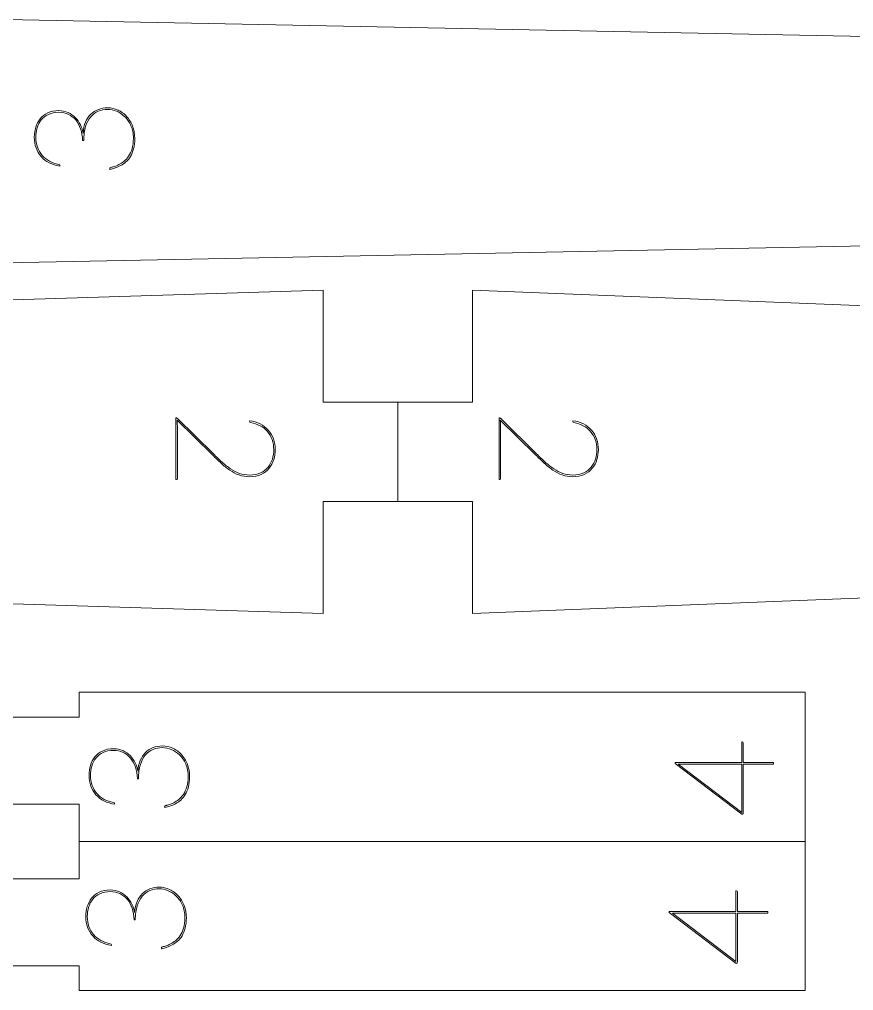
# Model space of a CAD drawing. Header units: millimetres. Extents: x -150 to 147, y -95 to 100.
# Drawn here: x -99.54 to -82.76, y -60.58 to -41.04 of the extents above; entities that cross this region are included whole.
import ezdxf

# ---------------------------------------------------------------- set-up
doc = ezdxf.new("R2010")
doc.units = ezdxf.units.MM
doc.header["$MEASUREMENT"] = 0
doc.layers.add('cut', color=7, linetype='Continuous')
doc.layers.add('cut light', color=7, linetype='Continuous')

msp = doc.modelspace()

# ---------------------------------------------------------------- linework, layer by layer
at = {"layer": 'cut', "lineweight": 0}
for points, knots in [([(-101.3217, -44.4889), (-101.3217, -44.4889), (-101.3217, -42.4889), (-101.3217, -42.4889), (-101.3217, -42.4889), (-101.3217, -42.4889), (-99.8217, -42.4889), (-99.8217, -42.4889), (-99.8217, -42.4889), (-99.8217, -42.4889), (-99.8217, -41.0389), (-99.8217, -41.0389), (-99.8217, -41.0389), (-99.8217, -41.0389), (-77.0517, -41.489), (-77.0517, -41.489), (-77.0517, -41.489), (-77.0517, -41.489), (-77.0516, -42.739), (-77.0516, -42.739), (-77.0516, -42.739), (-77.0516, -42.739), (-75.5516, -42.739), (-75.5516, -42.739), (-75.5516, -42.739), (-75.5516, -42.739), (-75.5516, -44.239), (-75.5516, -44.239), (-75.5516, -44.239), (-75.5516, -44.239), (-77.0516, -44.239), (-77.0516, -44.239), (-77.0516, -44.239), (-77.0516, -44.239), (-77.0517, -45.489), (-77.0517, -45.489), (-77.0517, -45.489), (-77.0517, -45.489), (-99.8217, -45.9389), (-99.8217, -45.9389), (-99.8217, -45.9389), (-99.8217, -45.9389), (-99.8217, -44.4889), (-99.8217, -44.4889), (-99.8217, -44.4889), (-99.8217, -44.4889), (-101.3217, -44.4889), (-101.3217, -44.4889)], [0, 0, 0, 0, 0.0769231, 0.0769231, 0.0769231, 0.0769231, 0.1538462, 0.1538462, 0.1538462, 0.1538462, 0.2307692, 0.2307692, 0.2307692, 0.2307692, 0.3076923, 0.3076923, 0.3076923, 0.3076923, 0.3846154, 0.3846154, 0.3846154, 0.3846154, 0.4615385, 0.4615385, 0.4615385, 0.4615385, 0.5384615, 0.5384615, 0.5384615, 0.5384615, 0.6153846, 0.6153846, 0.6153846, 0.6153846, 0.6923077, 0.6923077, 0.6923077, 0.6923077, 0.7692308, 0.7692308, 0.7692308, 0.7692308, 0.8461538, 0.8461538, 0.8461538, 0.8461538, 1, 1, 1, 1]), ([(-91.9315, -48.7389), (-91.9315, -48.7389), (-91.9315, -50.7389), (-91.9315, -50.7389), (-91.9315, -50.7389), (-91.9315, -50.7389), (-93.4315, -50.7389), (-93.4315, -50.7389), (-93.4315, -50.7389), (-93.4315, -50.7389), (-93.4315, -52.9889), (-93.4315, -52.9889), (-93.4315, -52.9889), (-93.4315, -52.9889), (-116.0315, -52.2889), (-116.0315, -52.2889), (-116.0315, -52.2889), (-116.0315, -52.2889), (-116.0315, -50.7389), (-116.0315, -50.7389), (-116.0315, -50.7389), (-116.0315, -50.7389), (-117.5315, -50.7389), (-117.5315, -50.7389), (-117.5315, -50.7389), (-117.5315, -50.7389), (-117.5315, -48.7389), (-117.5315, -48.7389), (-117.5315, -48.7389), (-117.5315, -48.7389), (-116.0315, -48.7389), (-116.0315, -48.7389), (-116.0315, -48.7389), (-116.0315, -48.7389), (-116.0315, -47.1889), (-116.0315, -47.1889), (-116.0315, -47.1889), (-116.0315, -47.1889), (-93.4315, -46.4889), (-93.4315, -46.4889), (-93.4315, -46.4889), (-93.4315, -46.4889), (-93.4315, -48.7389), (-93.4315, -48.7389), (-93.4315, -48.7389), (-93.4315, -48.7389), (-91.9315, -48.7389), (-91.9315, -48.7389)], [0, 0, 0, 0, 0.0769231, 0.0769231, 0.0769231, 0.0769231, 0.1538462, 0.1538462, 0.1538462, 0.1538462, 0.2307692, 0.2307692, 0.2307692, 0.2307692, 0.3076923, 0.3076923, 0.3076923, 0.3076923, 0.3846154, 0.3846154, 0.3846154, 0.3846154, 0.4615385, 0.4615385, 0.4615385, 0.4615385, 0.5384615, 0.5384615, 0.5384615, 0.5384615, 0.6153846, 0.6153846, 0.6153846, 0.6153846, 0.6923077, 0.6923077, 0.6923077, 0.6923077, 0.7692308, 0.7692308, 0.7692308, 0.7692308, 0.8461538, 0.8461538, 0.8461538, 0.8461538, 1, 1, 1, 1]), ([(-74.8016, -48.7389), (-74.8016, -48.7389), (-74.8016, -50.7389), (-74.8016, -50.7389), (-74.8016, -50.7389), (-74.8016, -50.7389), (-77.8016, -50.7389), (-77.8016, -50.7389), (-77.8016, -50.7389), (-77.8016, -50.7389), (-77.8016, -52.4888), (-77.8016, -52.4888), (-77.8016, -52.4888), (-77.8016, -52.4888), (-90.4315, -52.9889), (-90.4315, -52.9889), (-90.4315, -52.9889), (-90.4315, -52.9889), (-90.4315, -50.7389), (-90.4315, -50.7389), (-90.4315, -50.7389), (-90.4315, -50.7389), (-91.9315, -50.7389), (-91.9315, -50.7389), (-91.9315, -50.7389), (-91.9315, -50.7389), (-91.9315, -48.7389), (-91.9315, -48.7389), (-91.9315, -48.7389), (-91.9315, -48.7389), (-90.4315, -48.7389), (-90.4315, -48.7389), (-90.4315, -48.7389), (-90.4315, -48.7389), (-90.4315, -46.4889), (-90.4315, -46.4889), (-90.4315, -46.4889), (-90.4315, -46.4889), (-77.8016, -46.9888), (-77.8016, -46.9888), (-77.8016, -46.9888), (-77.8016, -46.9888), (-77.8016, -48.7389), (-77.8016, -48.7389), (-77.8016, -48.7389), (-77.8016, -48.7389), (-74.8016, -48.7389), (-74.8016, -48.7389)], [0, 0, 0, 0, 0.0769231, 0.0769231, 0.0769231, 0.0769231, 0.1538462, 0.1538462, 0.1538462, 0.1538462, 0.2307692, 0.2307692, 0.2307692, 0.2307692, 0.3076923, 0.3076923, 0.3076923, 0.3076923, 0.3846154, 0.3846154, 0.3846154, 0.3846154, 0.4615385, 0.4615385, 0.4615385, 0.4615385, 0.5384615, 0.5384615, 0.5384615, 0.5384615, 0.6153846, 0.6153846, 0.6153846, 0.6153846, 0.6923077, 0.6923077, 0.6923077, 0.6923077, 0.7692308, 0.7692308, 0.7692308, 0.7692308, 0.8461538, 0.8461538, 0.8461538, 0.8461538, 1, 1, 1, 1]), ([(-83.7401, -57.5762), (-83.7401, -57.5762), (-98.34, -57.5762), (-98.34, -57.5762), (-98.34, -57.5762), (-98.34, -57.5762), (-98.34, -56.8262), (-98.34, -56.8262), (-98.34, -56.8262), (-98.34, -56.8262), (-101.34, -56.8262), (-101.34, -56.8262), (-101.34, -56.8262), (-101.34, -56.8262), (-101.34, -57.5762), (-101.34, -57.5762), (-101.34, -57.5762), (-101.34, -57.5762), (-123.94, -57.5762), (-123.94, -57.5762), (-123.94, -57.5762), (-123.94, -57.5762), (-123.94, -57.0762), (-123.94, -57.0762), (-123.94, -57.0762), (-123.94, -57.0762), (-126.94, -57.0762), (-126.94, -57.0762), (-126.94, -57.0762), (-126.94, -57.0762), (-126.94, -57.5762), (-126.94, -57.5762), (-126.94, -57.5762), (-126.94, -57.5762), (-139.5699, -57.5762), (-139.5699, -57.5762), (-139.5699, -57.5762), (-139.5699, -57.5762), (-139.5699, -57.0762), (-139.5699, -57.0762), (-139.5699, -57.0762), (-139.5699, -57.0762), (-142.5699, -57.0762), (-142.5699, -57.0762), (-142.5699, -57.0762), (-142.5699, -57.0762), (-142.5699, -55.0762), (-142.5699, -55.0762), (-142.5699, -55.0762), (-142.5699, -55.0762), (-139.5699, -55.0762), (-139.5699, -55.0762), (-139.5699, -55.0762), (-139.5699, -55.0762), (-139.5699, -54.5762), (-139.5699, -54.5762), (-139.5699, -54.5762), (-139.5699, -54.5762), (-126.9401, -54.5762), (-126.9401, -54.5762), (-126.9401, -54.5762), (-126.9401, -54.5762), (-126.9401, -55.0762), (-126.9401, -55.0762), (-126.9401, -55.0762), (-126.9401, -55.0762), (-123.9401, -55.0762), (-123.9401, -55.0762), (-123.9401, -55.0762), (-123.9401, -55.0762), (-123.9401, -54.5762), (-123.9401, -54.5762), (-123.9401, -54.5762), (-123.9401, -54.5762), (-101.3401, -54.5762), (-101.3401, -54.5762), (-101.3401, -54.5762), (-101.3401, -54.5762), (-101.3401, -55.0762), (-101.3401, -55.0762), (-101.3401, -55.0762), (-101.3401, -55.0762), (-98.3401, -55.0762), (-98.3401, -55.0762), (-98.3401, -55.0762), (-98.3401, -55.0762), (-98.3401, -54.5762), (-98.3401, -54.5762), (-98.3401, -54.5762), (-98.3401, -54.5762), (-83.7401, -54.5762), (-83.7401, -54.5762), (-83.7401, -54.5762), (-83.7401, -54.5762), (-83.7401, -57.5762), (-83.7401, -57.5762)], [0, 0, 0, 0, 0.04, 0.04, 0.04, 0.04, 0.08, 0.08, 0.08, 0.08, 0.12, 0.12, 0.12, 0.12, 0.16, 0.16, 0.16, 0.16, 0.2, 0.2, 0.2, 0.2, 0.24, 0.24, 0.24, 0.24, 0.28, 0.28, 0.28, 0.28, 0.32, 0.32, 0.32, 0.32, 0.36, 0.36, 0.36, 0.36, 0.4, 0.4, 0.4, 0.4, 0.44, 0.44, 0.44, 0.44, 0.48, 0.48, 0.48, 0.48, 0.52, 0.52, 0.52, 0.52, 0.56, 0.56, 0.56, 0.56, 0.6, 0.6, 0.6, 0.6, 0.64, 0.64, 0.64, 0.64, 0.68, 0.68, 0.68, 0.68, 0.72, 0.72, 0.72, 0.72, 0.76, 0.76, 0.76, 0.76, 0.8, 0.8, 0.8, 0.8, 0.84, 0.84, 0.84, 0.84, 0.88, 0.88, 0.88, 0.88, 0.92, 0.92, 0.92, 0.92, 1, 1, 1, 1]), ([(-83.7401, -60.5762), (-83.7401, -60.5762), (-98.3401, -60.5762), (-98.3401, -60.5762), (-98.3401, -60.5762), (-98.3401, -60.5762), (-98.3401, -60.0762), (-98.3401, -60.0762), (-98.3401, -60.0762), (-98.3401, -60.0762), (-101.3401, -60.0762), (-101.3401, -60.0762), (-101.3401, -60.0762), (-101.3401, -60.0762), (-101.3401, -60.5762), (-101.3401, -60.5762), (-101.3401, -60.5762), (-101.3401, -60.5762), (-123.9401, -60.5762), (-123.9401, -60.5762), (-123.9401, -60.5762), (-123.9401, -60.5762), (-123.9401, -60.0762), (-123.9401, -60.0762), (-123.9401, -60.0762), (-123.9401, -60.0762), (-126.9401, -60.0762), (-126.9401, -60.0762), (-126.9401, -60.0762), (-126.9401, -60.0762), (-126.9401, -60.5762), (-126.9401, -60.5762), (-126.9401, -60.5762), (-126.9401, -60.5762), (-139.5699, -60.5762), (-139.5699, -60.5762), (-139.5699, -60.5762), (-139.5699, -60.5762), (-139.5699, -60.0762), (-139.5699, -60.0762), (-139.5699, -60.0762), (-139.5699, -60.0762), (-142.5699, -60.0762), (-142.5699, -60.0762), (-142.5699, -60.0762), (-142.5699, -60.0762), (-142.5699, -58.0762), (-142.5699, -58.0762), (-142.5699, -58.0762), (-142.5699, -58.0762), (-139.5699, -58.0762), (-139.5699, -58.0762), (-139.5699, -58.0762), (-139.5699, -58.0762), (-139.5699, -57.5762), (-139.5699, -57.5762), (-139.5699, -57.5762), (-139.5699, -57.5762), (-126.94, -57.5762), (-126.94, -57.5762), (-126.94, -57.5762), (-126.94, -57.5762), (-126.94, -58.0762), (-126.94, -58.0762), (-126.94, -58.0762), (-126.94, -58.0762), (-123.94, -58.0762), (-123.94, -58.0762), (-123.94, -58.0762), (-123.94, -58.0762), (-123.94, -57.5762), (-123.94, -57.5762), (-123.94, -57.5762), (-123.94, -57.5762), (-101.34, -57.5762), (-101.34, -57.5762), (-101.34, -57.5762), (-101.34, -57.5762), (-101.34, -58.3262), (-101.34, -58.3262), (-101.34, -58.3262), (-101.34, -58.3262), (-98.34, -58.3262), (-98.34, -58.3262), (-98.34, -58.3262), (-98.34, -58.3262), (-98.34, -57.5762), (-98.34, -57.5762), (-98.34, -57.5762), (-98.34, -57.5762), (-83.7401, -57.5762), (-83.7401, -57.5762), (-83.7401, -57.5762), (-83.7401, -57.5762), (-83.7401, -60.5762), (-83.7401, -60.5762)], [0, 0, 0, 0, 0.04, 0.04, 0.04, 0.04, 0.08, 0.08, 0.08, 0.08, 0.12, 0.12, 0.12, 0.12, 0.16, 0.16, 0.16, 0.16, 0.2, 0.2, 0.2, 0.2, 0.24, 0.24, 0.24, 0.24, 0.28, 0.28, 0.28, 0.28, 0.32, 0.32, 0.32, 0.32, 0.36, 0.36, 0.36, 0.36, 0.4, 0.4, 0.4, 0.4, 0.44, 0.44, 0.44, 0.44, 0.48, 0.48, 0.48, 0.48, 0.52, 0.52, 0.52, 0.52, 0.56, 0.56, 0.56, 0.56, 0.6, 0.6, 0.6, 0.6, 0.64, 0.64, 0.64, 0.64, 0.68, 0.68, 0.68, 0.68, 0.72, 0.72, 0.72, 0.72, 0.76, 0.76, 0.76, 0.76, 0.8, 0.8, 0.8, 0.8, 0.84, 0.84, 0.84, 0.84, 0.88, 0.88, 0.88, 0.88, 0.92, 0.92, 0.92, 0.92, 1, 1, 1, 1])]:
    msp.add_open_spline(points, degree=3, knots=knots, dxfattribs=at)
msp.add_open_spline([(-83.7401, -54.5762), (-83.7401, -54.5762), (-83.7401, -60.5762), (-83.7401, -60.5762)], degree=3, dxfattribs=at)
at = {"layer": 'cut light', "color": 5, "lineweight": 0}
for points, knots in [([(-99.2407, -43.4068), (-99.2407, -43.339), (-99.2313, -43.2732), (-99.2125, -43.2092), (-99.2125, -43.2092), (-99.1937, -43.1452), (-99.1645, -43.0883), (-99.125, -43.0385), (-99.125, -43.0385), (-99.0855, -42.9886), (-99.0347, -42.9486), (-98.9721, -42.9185), (-98.9721, -42.9185), (-98.9096, -42.8884), (-98.8343, -42.8734), (-98.7468, -42.8734), (-98.7468, -42.8734), (-98.68, -42.8734), (-98.6189, -42.8861), (-98.5629, -42.9115), (-98.5629, -42.9115), (-98.5069, -42.9369), (-98.458, -42.9703), (-98.4166, -43.0121), (-98.4166, -43.0121), (-98.3752, -43.054), (-98.3414, -43.1024), (-98.3146, -43.157), (-98.3146, -43.157), (-98.2878, -43.2115), (-98.2699, -43.2675), (-98.2614, -43.3249), (-98.2614, -43.3249), (-98.2548, -43.2431), (-98.2379, -43.1702), (-98.2106, -43.1067), (-98.2106, -43.1067), (-98.1833, -43.0432), (-98.1481, -42.99), (-98.1048, -42.9472), (-98.1048, -42.9472), (-98.0615, -42.9044), (-98.0112, -42.8719), (-97.9533, -42.8498), (-97.9533, -42.8498), (-97.8955, -42.8277), (-97.8324, -42.8169), (-97.7647, -42.8169), (-97.7647, -42.8169), (-97.6923, -42.8169), (-97.6231, -42.832), (-97.5573, -42.8625), (-97.5573, -42.8625), (-97.4914, -42.8931), (-97.4336, -42.9359), (-97.3837, -42.9905), (-97.3837, -42.9905), (-97.3339, -43.045), (-97.2943, -43.1099), (-97.2647, -43.1852), (-97.2647, -43.1852), (-97.2351, -43.2605), (-97.22, -43.3428), (-97.22, -43.4322), (-97.22, -43.4322), (-97.22, -43.5112), (-97.228, -43.5803), (-97.244, -43.6401), (-97.244, -43.6401), (-97.26, -43.6998), (-97.2812, -43.7515), (-97.307, -43.7953), (-97.307, -43.7953), (-97.3329, -43.839), (-97.363, -43.8757), (-97.3974, -43.9053), (-97.3974, -43.9053), (-97.4317, -43.935), (-97.467, -43.9599), (-97.5037, -43.9797), (-97.5037, -43.9797), (-97.5403, -43.9994), (-97.577, -44.0149), (-97.6137, -44.0267), (-97.6137, -44.0267), (-97.6504, -44.0385), (-97.6847, -44.0483), (-97.7167, -44.0559), (-97.7167, -44.0559), (-97.7167, -44.0559), (-97.7196, -44.0502), (-97.7196, -44.0502), (-97.7196, -44.0502), (-97.7214, -44.0464), (-97.7224, -44.0427), (-97.7224, -44.0389), (-97.7224, -44.0389), (-97.7224, -44.0314), (-97.7196, -44.0258), (-97.7134, -44.0225), (-97.7134, -44.0225), (-97.7073, -44.0192), (-97.6984, -44.0163), (-97.6871, -44.0135), (-97.6871, -44.0135), (-97.6739, -44.0107), (-97.6542, -44.0051), (-97.6274, -43.9971), (-97.6274, -43.9971), (-97.6005, -43.9891), (-97.5709, -43.9768), (-97.5385, -43.9599), (-97.5385, -43.9599), (-97.506, -43.943), (-97.4726, -43.9209), (-97.4383, -43.8941), (-97.4383, -43.8941), (-97.4039, -43.8672), (-97.3724, -43.8329), (-97.3442, -43.7906), (-97.3442, -43.7906), (-97.316, -43.7482), (-97.2929, -43.6979), (-97.2751, -43.6396), (-97.2751, -43.6396), (-97.2572, -43.5813), (-97.2482, -43.5121), (-97.2482, -43.4322), (-97.2482, -43.4322), (-97.2482, -43.3353), (-97.2647, -43.2506), (-97.2972, -43.1782), (-97.2972, -43.1782), (-97.3296, -43.1057), (-97.371, -43.045), (-97.4213, -42.9966), (-97.4213, -42.9966), (-97.4717, -42.9481), (-97.5272, -42.9119), (-97.5878, -42.8875), (-97.5878, -42.8875), (-97.6485, -42.863), (-97.7073, -42.8508), (-97.7647, -42.8508), (-97.7647, -42.8508), (-97.8324, -42.8508), (-97.8955, -42.8625), (-97.9538, -42.8861), (-97.9538, -42.8861), (-98.0121, -42.9096), (-98.0629, -42.9467), (-98.1062, -42.9975), (-98.1062, -42.9975), (-98.1495, -43.0483), (-98.1838, -43.1132), (-98.2087, -43.1923), (-98.2087, -43.1923), (-98.2337, -43.2713), (-98.2464, -43.3663), (-98.2473, -43.4773), (-98.2473, -43.4773), (-98.2473, -43.4773), (-98.2699, -43.4773), (-98.2699, -43.4773), (-98.2699, -43.4773), (-98.2727, -43.3908), (-98.2863, -43.3122), (-98.3103, -43.2417), (-98.3103, -43.2417), (-98.3343, -43.1711), (-98.3672, -43.1109), (-98.4091, -43.0615), (-98.4091, -43.0615), (-98.451, -43.0121), (-98.5004, -42.974), (-98.5573, -42.9472), (-98.5573, -42.9472), (-98.6142, -42.9204), (-98.6772, -42.9072), (-98.7468, -42.9072), (-98.7468, -42.9072), (-98.8287, -42.9072), (-98.8992, -42.9209), (-98.958, -42.9486), (-98.958, -42.9486), (-99.0168, -42.9764), (-99.0648, -43.0135), (-99.1024, -43.0601), (-99.1024, -43.0601), (-99.1401, -43.1067), (-99.1678, -43.1603), (-99.1857, -43.2205), (-99.1857, -43.2205), (-99.2036, -43.2807), (-99.2125, -43.3428), (-99.2125, -43.4068), (-99.2125, -43.4068), (-99.2125, -43.4801), (-99.2012, -43.5479), (-99.1786, -43.6099), (-99.1786, -43.6099), (-99.1561, -43.672), (-99.1245, -43.7266), (-99.0836, -43.7736), (-99.0836, -43.7736), (-99.0427, -43.8207), (-98.9938, -43.8597), (-98.9373, -43.8908), (-98.9373, -43.8908), (-98.8809, -43.9218), (-98.8183, -43.943), (-98.7497, -43.9543), (-98.7497, -43.9543), (-98.7346, -43.9571), (-98.7271, -43.9637), (-98.7271, -43.974), (-98.7271, -43.974), (-98.7271, -43.974), (-98.7271, -43.9881), (-98.7271, -43.9881), (-98.7271, -43.9881), (-98.8061, -43.9778), (-98.8776, -43.9561), (-98.9411, -43.9237), (-98.9411, -43.9237), (-99.0046, -43.8912), (-99.0582, -43.8498), (-99.1024, -43.799), (-99.1024, -43.799), (-99.1466, -43.7482), (-99.181, -43.6894), (-99.205, -43.6231), (-99.205, -43.6231), (-99.229, -43.5568), (-99.2407, -43.4848), (-99.2407, -43.4068)], [0, 0, 0, 0, 0.0166667, 0.0166667, 0.0166667, 0.0166667, 0.0333333, 0.0333333, 0.0333333, 0.0333333, 0.05, 0.05, 0.05, 0.05, 0.0666667, 0.0666667, 0.0666667, 0.0666667, 0.0833333, 0.0833333, 0.0833333, 0.0833333, 0.1, 0.1, 0.1, 0.1, 0.1166667, 0.1166667, 0.1166667, 0.1166667, 0.1333333, 0.1333333, 0.1333333, 0.1333333, 0.15, 0.15, 0.15, 0.15, 0.1666667, 0.1666667, 0.1666667, 0.1666667, 0.1833333, 0.1833333, 0.1833333, 0.1833333, 0.2, 0.2, 0.2, 0.2, 0.2166667, 0.2166667, 0.2166667, 0.2166667, 0.2333333, 0.2333333, 0.2333333, 0.2333333, 0.25, 0.25, 0.25, 0.25, 0.2666667, 0.2666667, 0.2666667, 0.2666667, 0.2833333, 0.2833333, 0.2833333, 0.2833333, 0.3, 0.3, 0.3, 0.3, 0.3166667, 0.3166667, 0.3166667, 0.3166667, 0.3333333, 0.3333333, 0.3333333, 0.3333333, 0.35, 0.35, 0.35, 0.35, 0.3666667, 0.3666667, 0.3666667, 0.3666667, 0.3833333, 0.3833333, 0.3833333, 0.3833333, 0.4, 0.4, 0.4, 0.4, 0.4166667, 0.4166667, 0.4166667, 0.4166667, 0.4333333, 0.4333333, 0.4333333, 0.4333333, 0.45, 0.45, 0.45, 0.45, 0.4666667, 0.4666667, 0.4666667, 0.4666667, 0.4833333, 0.4833333, 0.4833333, 0.4833333, 0.5, 0.5, 0.5, 0.5, 0.5166667, 0.5166667, 0.5166667, 0.5166667, 0.5333333, 0.5333333, 0.5333333, 0.5333333, 0.55, 0.55, 0.55, 0.55, 0.5666667, 0.5666667, 0.5666667, 0.5666667, 0.5833333, 0.5833333, 0.5833333, 0.5833333, 0.6, 0.6, 0.6, 0.6, 0.6166667, 0.6166667, 0.6166667, 0.6166667, 0.6333333, 0.6333333, 0.6333333, 0.6333333, 0.65, 0.65, 0.65, 0.65, 0.6666667, 0.6666667, 0.6666667, 0.6666667, 0.6833333, 0.6833333, 0.6833333, 0.6833333, 0.7, 0.7, 0.7, 0.7, 0.7166667, 0.7166667, 0.7166667, 0.7166667, 0.7333333, 0.7333333, 0.7333333, 0.7333333, 0.75, 0.75, 0.75, 0.75, 0.7666667, 0.7666667, 0.7666667, 0.7666667, 0.7833333, 0.7833333, 0.7833333, 0.7833333, 0.8, 0.8, 0.8, 0.8, 0.8166667, 0.8166667, 0.8166667, 0.8166667, 0.8333333, 0.8333333, 0.8333333, 0.8333333, 0.85, 0.85, 0.85, 0.85, 0.8666667, 0.8666667, 0.8666667, 0.8666667, 0.8833333, 0.8833333, 0.8833333, 0.8833333, 0.9, 0.9, 0.9, 0.9, 0.9166667, 0.9166667, 0.9166667, 0.9166667, 0.9333333, 0.9333333, 0.9333333, 0.9333333, 0.95, 0.95, 0.95, 0.95, 0.9666667, 0.9666667, 0.9666667, 0.9666667, 1, 1, 1, 1]), ([(-94.3971, -49.6947), (-94.3971, -49.7624), (-94.407, -49.8292), (-94.4267, -49.8946), (-94.4267, -49.8946), (-94.4465, -49.96), (-94.477, -50.0178), (-94.5189, -50.0686), (-94.5189, -50.0686), (-94.5608, -50.1194), (-94.6144, -50.1608), (-94.6793, -50.1923), (-94.6793, -50.1923), (-94.7442, -50.2238), (-94.8223, -50.2394), (-94.9135, -50.2394), (-94.9135, -50.2394), (-94.9888, -50.2394), (-95.0589, -50.2276), (-95.1238, -50.2036), (-95.1238, -50.2036), (-95.1887, -50.1796), (-95.2508, -50.1472), (-95.3101, -50.1067), (-95.3101, -50.1067), (-95.3693, -50.0663), (-95.4272, -50.0197), (-95.4841, -49.9666), (-95.4841, -49.9666), (-95.541, -49.9134), (-95.5993, -49.8574), (-95.6586, -49.7991), (-95.6586, -49.7991), (-95.6586, -49.7991), (-96.3698, -49.102), (-96.3698, -49.102), (-96.3698, -49.102), (-96.3679, -49.1218), (-96.3665, -49.1448), (-96.3656, -49.1707), (-96.3656, -49.1707), (-96.3646, -49.1966), (-96.3642, -49.2253), (-96.3642, -49.2572), (-96.3642, -49.2572), (-96.3642, -49.2572), (-96.3642, -50.2789), (-96.3642, -50.2789), (-96.3642, -50.2789), (-96.3642, -50.2883), (-96.3689, -50.293), (-96.3783, -50.293), (-96.3783, -50.293), (-96.3783, -50.293), (-96.3952, -50.293), (-96.3952, -50.293), (-96.3952, -50.293), (-96.3952, -50.293), (-96.3952, -49.0569), (-96.3952, -49.0569), (-96.3952, -49.0569), (-96.3952, -49.0569), (-96.3839, -49.0569), (-96.3839, -49.0569), (-96.3839, -49.0569), (-96.3783, -49.0569), (-96.3736, -49.0583), (-96.3698, -49.0611), (-96.3698, -49.0611), (-96.366, -49.0639), (-96.3632, -49.0663), (-96.3613, -49.0682), (-96.3613, -49.0682), (-96.3613, -49.0682), (-95.6389, -49.7793), (-95.6389, -49.7793), (-95.6389, -49.7793), (-95.5796, -49.8377), (-95.5217, -49.8927), (-95.4653, -49.9444), (-95.4653, -49.9444), (-95.4088, -49.9962), (-95.3515, -50.0413), (-95.2931, -50.0799), (-95.2931, -50.0799), (-95.2348, -50.1185), (-95.1746, -50.1491), (-95.1125, -50.1716), (-95.1125, -50.1716), (-95.0504, -50.1942), (-94.9841, -50.2055), (-94.9135, -50.2055), (-94.9135, -50.2055), (-94.8279, -50.2055), (-94.7541, -50.1909), (-94.6925, -50.1618), (-94.6925, -50.1618), (-94.6309, -50.1326), (-94.5805, -50.094), (-94.541, -50.046), (-94.541, -50.046), (-94.5015, -49.9981), (-94.4723, -49.9435), (-94.4535, -49.8824), (-94.4535, -49.8824), (-94.4347, -49.8212), (-94.4253, -49.7587), (-94.4253, -49.6947), (-94.4253, -49.6947), (-94.4253, -49.6213), (-94.4366, -49.554), (-94.4592, -49.4924), (-94.4592, -49.4924), (-94.4817, -49.4308), (-94.5133, -49.3762), (-94.5542, -49.3292), (-94.5542, -49.3292), (-94.5951, -49.2822), (-94.644, -49.2436), (-94.7005, -49.213), (-94.7005, -49.213), (-94.7569, -49.1825), (-94.8195, -49.1613), (-94.8881, -49.15), (-94.8881, -49.15), (-94.9032, -49.1472), (-94.9107, -49.1396), (-94.9107, -49.1274), (-94.9107, -49.1274), (-94.9107, -49.1274), (-94.9107, -49.1133), (-94.9107, -49.1133), (-94.9107, -49.1133), (-94.8317, -49.1237), (-94.7602, -49.1453), (-94.6967, -49.1777), (-94.6967, -49.1777), (-94.6332, -49.2102), (-94.5796, -49.2516), (-94.5354, -49.3024), (-94.5354, -49.3024), (-94.4912, -49.3532), (-94.4568, -49.412), (-94.4328, -49.4783), (-94.4328, -49.4783), (-94.4088, -49.5446), (-94.3971, -49.6166), (-94.3971, -49.6947)], [0, 0, 0, 0, 0.0263158, 0.0263158, 0.0263158, 0.0263158, 0.0526316, 0.0526316, 0.0526316, 0.0526316, 0.0789474, 0.0789474, 0.0789474, 0.0789474, 0.1052632, 0.1052632, 0.1052632, 0.1052632, 0.1315789, 0.1315789, 0.1315789, 0.1315789, 0.1578947, 0.1578947, 0.1578947, 0.1578947, 0.1842105, 0.1842105, 0.1842105, 0.1842105, 0.2105263, 0.2105263, 0.2105263, 0.2105263, 0.2368421, 0.2368421, 0.2368421, 0.2368421, 0.2631579, 0.2631579, 0.2631579, 0.2631579, 0.2894737, 0.2894737, 0.2894737, 0.2894737, 0.3157895, 0.3157895, 0.3157895, 0.3157895, 0.3421053, 0.3421053, 0.3421053, 0.3421053, 0.3684211, 0.3684211, 0.3684211, 0.3684211, 0.3947368, 0.3947368, 0.3947368, 0.3947368, 0.4210526, 0.4210526, 0.4210526, 0.4210526, 0.4473684, 0.4473684, 0.4473684, 0.4473684, 0.4736842, 0.4736842, 0.4736842, 0.4736842, 0.5, 0.5, 0.5, 0.5, 0.5263158, 0.5263158, 0.5263158, 0.5263158, 0.5526316, 0.5526316, 0.5526316, 0.5526316, 0.5789474, 0.5789474, 0.5789474, 0.5789474, 0.6052632, 0.6052632, 0.6052632, 0.6052632, 0.6315789, 0.6315789, 0.6315789, 0.6315789, 0.6578947, 0.6578947, 0.6578947, 0.6578947, 0.6842105, 0.6842105, 0.6842105, 0.6842105, 0.7105263, 0.7105263, 0.7105263, 0.7105263, 0.7368421, 0.7368421, 0.7368421, 0.7368421, 0.7631579, 0.7631579, 0.7631579, 0.7631579, 0.7894737, 0.7894737, 0.7894737, 0.7894737, 0.8157895, 0.8157895, 0.8157895, 0.8157895, 0.8421053, 0.8421053, 0.8421053, 0.8421053, 0.8684211, 0.8684211, 0.8684211, 0.8684211, 0.8947368, 0.8947368, 0.8947368, 0.8947368, 0.9210526, 0.9210526, 0.9210526, 0.9210526, 0.9473684, 0.9473684, 0.9473684, 0.9473684, 1, 1, 1, 1]), ([(-87.8971, -49.6947), (-87.8971, -49.7624), (-87.907, -49.8292), (-87.9267, -49.8946), (-87.9267, -49.8946), (-87.9465, -49.96), (-87.977, -50.0178), (-88.0189, -50.0686), (-88.0189, -50.0686), (-88.0608, -50.1194), (-88.1144, -50.1608), (-88.1793, -50.1923), (-88.1793, -50.1923), (-88.2442, -50.2238), (-88.3223, -50.2394), (-88.4135, -50.2394), (-88.4135, -50.2394), (-88.4888, -50.2394), (-88.5589, -50.2276), (-88.6238, -50.2036), (-88.6238, -50.2036), (-88.6887, -50.1796), (-88.7508, -50.1472), (-88.8101, -50.1067), (-88.8101, -50.1067), (-88.8693, -50.0663), (-88.9272, -50.0197), (-88.9841, -49.9666), (-88.9841, -49.9666), (-89.041, -49.9134), (-89.0993, -49.8574), (-89.1586, -49.7991), (-89.1586, -49.7991), (-89.1586, -49.7991), (-89.8698, -49.102), (-89.8698, -49.102), (-89.8698, -49.102), (-89.8679, -49.1218), (-89.8665, -49.1448), (-89.8656, -49.1707), (-89.8656, -49.1707), (-89.8646, -49.1966), (-89.8642, -49.2253), (-89.8642, -49.2572), (-89.8642, -49.2572), (-89.8642, -49.2572), (-89.8642, -50.2789), (-89.8642, -50.2789), (-89.8642, -50.2789), (-89.8642, -50.2883), (-89.8689, -50.293), (-89.8783, -50.293), (-89.8783, -50.293), (-89.8783, -50.293), (-89.8952, -50.293), (-89.8952, -50.293), (-89.8952, -50.293), (-89.8952, -50.293), (-89.8952, -49.0569), (-89.8952, -49.0569), (-89.8952, -49.0569), (-89.8952, -49.0569), (-89.8839, -49.0569), (-89.8839, -49.0569), (-89.8839, -49.0569), (-89.8783, -49.0569), (-89.8736, -49.0583), (-89.8698, -49.0611), (-89.8698, -49.0611), (-89.866, -49.0639), (-89.8632, -49.0663), (-89.8613, -49.0682), (-89.8613, -49.0682), (-89.8613, -49.0682), (-89.1389, -49.7793), (-89.1389, -49.7793), (-89.1389, -49.7793), (-89.0796, -49.8377), (-89.0217, -49.8927), (-88.9653, -49.9444), (-88.9653, -49.9444), (-88.9088, -49.9962), (-88.8515, -50.0413), (-88.7931, -50.0799), (-88.7931, -50.0799), (-88.7348, -50.1185), (-88.6746, -50.1491), (-88.6125, -50.1716), (-88.6125, -50.1716), (-88.5504, -50.1942), (-88.4841, -50.2055), (-88.4135, -50.2055), (-88.4135, -50.2055), (-88.3279, -50.2055), (-88.2541, -50.1909), (-88.1925, -50.1618), (-88.1925, -50.1618), (-88.1309, -50.1326), (-88.0805, -50.094), (-88.041, -50.046), (-88.041, -50.046), (-88.0015, -49.9981), (-87.9723, -49.9435), (-87.9535, -49.8824), (-87.9535, -49.8824), (-87.9347, -49.8212), (-87.9253, -49.7587), (-87.9253, -49.6947), (-87.9253, -49.6947), (-87.9253, -49.6213), (-87.9366, -49.554), (-87.9592, -49.4924), (-87.9592, -49.4924), (-87.9817, -49.4308), (-88.0133, -49.3762), (-88.0542, -49.3292), (-88.0542, -49.3292), (-88.0951, -49.2822), (-88.144, -49.2436), (-88.2005, -49.213), (-88.2005, -49.213), (-88.2569, -49.1825), (-88.3195, -49.1613), (-88.3881, -49.15), (-88.3881, -49.15), (-88.4032, -49.1472), (-88.4107, -49.1396), (-88.4107, -49.1274), (-88.4107, -49.1274), (-88.4107, -49.1274), (-88.4107, -49.1133), (-88.4107, -49.1133), (-88.4107, -49.1133), (-88.3317, -49.1237), (-88.2602, -49.1453), (-88.1967, -49.1777), (-88.1967, -49.1777), (-88.1332, -49.2102), (-88.0796, -49.2516), (-88.0354, -49.3024), (-88.0354, -49.3024), (-87.9912, -49.3532), (-87.9568, -49.412), (-87.9328, -49.4783), (-87.9328, -49.4783), (-87.9088, -49.5446), (-87.8971, -49.6166), (-87.8971, -49.6947)], [0, 0, 0, 0, 0.0263158, 0.0263158, 0.0263158, 0.0263158, 0.0526316, 0.0526316, 0.0526316, 0.0526316, 0.0789474, 0.0789474, 0.0789474, 0.0789474, 0.1052632, 0.1052632, 0.1052632, 0.1052632, 0.1315789, 0.1315789, 0.1315789, 0.1315789, 0.1578947, 0.1578947, 0.1578947, 0.1578947, 0.1842105, 0.1842105, 0.1842105, 0.1842105, 0.2105263, 0.2105263, 0.2105263, 0.2105263, 0.2368421, 0.2368421, 0.2368421, 0.2368421, 0.2631579, 0.2631579, 0.2631579, 0.2631579, 0.2894737, 0.2894737, 0.2894737, 0.2894737, 0.3157895, 0.3157895, 0.3157895, 0.3157895, 0.3421053, 0.3421053, 0.3421053, 0.3421053, 0.3684211, 0.3684211, 0.3684211, 0.3684211, 0.3947368, 0.3947368, 0.3947368, 0.3947368, 0.4210526, 0.4210526, 0.4210526, 0.4210526, 0.4473684, 0.4473684, 0.4473684, 0.4473684, 0.4736842, 0.4736842, 0.4736842, 0.4736842, 0.5, 0.5, 0.5, 0.5, 0.5263158, 0.5263158, 0.5263158, 0.5263158, 0.5526316, 0.5526316, 0.5526316, 0.5526316, 0.5789474, 0.5789474, 0.5789474, 0.5789474, 0.6052632, 0.6052632, 0.6052632, 0.6052632, 0.6315789, 0.6315789, 0.6315789, 0.6315789, 0.6578947, 0.6578947, 0.6578947, 0.6578947, 0.6842105, 0.6842105, 0.6842105, 0.6842105, 0.7105263, 0.7105263, 0.7105263, 0.7105263, 0.7368421, 0.7368421, 0.7368421, 0.7368421, 0.7631579, 0.7631579, 0.7631579, 0.7631579, 0.7894737, 0.7894737, 0.7894737, 0.7894737, 0.8157895, 0.8157895, 0.8157895, 0.8157895, 0.8421053, 0.8421053, 0.8421053, 0.8421053, 0.8684211, 0.8684211, 0.8684211, 0.8684211, 0.8947368, 0.8947368, 0.8947368, 0.8947368, 0.9210526, 0.9210526, 0.9210526, 0.9210526, 0.9473684, 0.9473684, 0.9473684, 0.9473684, 1, 1, 1, 1]), ([(-98.1394, -56.245), (-98.1394, -56.1772), (-98.13, -56.1114), (-98.1112, -56.0474), (-98.1112, -56.0474), (-98.0924, -55.9834), (-98.0632, -55.9265), (-98.0237, -55.8767), (-98.0237, -55.8767), (-97.9842, -55.8268), (-97.9334, -55.7868), (-97.8708, -55.7567), (-97.8708, -55.7567), (-97.8083, -55.7266), (-97.733, -55.7116), (-97.6455, -55.7116), (-97.6455, -55.7116), (-97.5787, -55.7116), (-97.5176, -55.7243), (-97.4616, -55.7497), (-97.4616, -55.7497), (-97.4056, -55.7751), (-97.3567, -55.8085), (-97.3153, -55.8503), (-97.3153, -55.8503), (-97.2739, -55.8922), (-97.2401, -55.9406), (-97.2133, -55.9952), (-97.2133, -55.9952), (-97.1865, -56.0497), (-97.1686, -56.1057), (-97.1601, -56.1631), (-97.1601, -56.1631), (-97.1535, -56.0813), (-97.1366, -56.0084), (-97.1093, -55.9449), (-97.1093, -55.9449), (-97.082, -55.8814), (-97.0468, -55.8282), (-97.0035, -55.7854), (-97.0035, -55.7854), (-96.9602, -55.7426), (-96.9099, -55.7101), (-96.852, -55.688), (-96.852, -55.688), (-96.7942, -55.6659), (-96.7311, -55.6551), (-96.6634, -55.6551), (-96.6634, -55.6551), (-96.591, -55.6551), (-96.5218, -55.6702), (-96.456, -55.7007), (-96.456, -55.7007), (-96.3901, -55.7313), (-96.3323, -55.7741), (-96.2824, -55.8287), (-96.2824, -55.8287), (-96.2326, -55.8832), (-96.193, -55.9481), (-96.1634, -56.0234), (-96.1634, -56.0234), (-96.1338, -56.0987), (-96.1187, -56.181), (-96.1187, -56.2704), (-96.1187, -56.2704), (-96.1187, -56.3494), (-96.1267, -56.4185), (-96.1427, -56.4783), (-96.1427, -56.4783), (-96.1587, -56.538), (-96.1799, -56.5897), (-96.2057, -56.6335), (-96.2057, -56.6335), (-96.2316, -56.6772), (-96.2617, -56.7139), (-96.2961, -56.7435), (-96.2961, -56.7435), (-96.3304, -56.7732), (-96.3657, -56.7981), (-96.4024, -56.8179), (-96.4024, -56.8179), (-96.439, -56.8376), (-96.4757, -56.8531), (-96.5124, -56.8649), (-96.5124, -56.8649), (-96.5491, -56.8767), (-96.5834, -56.8865), (-96.6154, -56.8941), (-96.6154, -56.8941), (-96.6154, -56.8941), (-96.6183, -56.8884), (-96.6183, -56.8884), (-96.6183, -56.8884), (-96.6201, -56.8846), (-96.6211, -56.8809), (-96.6211, -56.8771), (-96.6211, -56.8771), (-96.6211, -56.8696), (-96.6183, -56.864), (-96.6121, -56.8607), (-96.6121, -56.8607), (-96.606, -56.8574), (-96.5971, -56.8545), (-96.5858, -56.8517), (-96.5858, -56.8517), (-96.5726, -56.8489), (-96.5529, -56.8433), (-96.5261, -56.8353), (-96.5261, -56.8353), (-96.4992, -56.8273), (-96.4696, -56.815), (-96.4372, -56.7981), (-96.4372, -56.7981), (-96.4047, -56.7812), (-96.3713, -56.7591), (-96.337, -56.7323), (-96.337, -56.7323), (-96.3026, -56.7054), (-96.2711, -56.6711), (-96.2429, -56.6288), (-96.2429, -56.6288), (-96.2147, -56.5864), (-96.1916, -56.5361), (-96.1738, -56.4778), (-96.1738, -56.4778), (-96.1559, -56.4195), (-96.1469, -56.3503), (-96.1469, -56.2704), (-96.1469, -56.2704), (-96.1469, -56.1735), (-96.1634, -56.0888), (-96.1959, -56.0164), (-96.1959, -56.0164), (-96.2283, -55.9439), (-96.2697, -55.8832), (-96.32, -55.8348), (-96.32, -55.8348), (-96.3704, -55.7863), (-96.4259, -55.7501), (-96.4865, -55.7257), (-96.4865, -55.7257), (-96.5472, -55.7012), (-96.606, -55.689), (-96.6634, -55.689), (-96.6634, -55.689), (-96.7311, -55.689), (-96.7942, -55.7007), (-96.8525, -55.7243), (-96.8525, -55.7243), (-96.9108, -55.7478), (-96.9616, -55.7849), (-97.0049, -55.8357), (-97.0049, -55.8357), (-97.0482, -55.8865), (-97.0825, -55.9514), (-97.1074, -56.0305), (-97.1074, -56.0305), (-97.1324, -56.1095), (-97.1451, -56.2045), (-97.146, -56.3155), (-97.146, -56.3155), (-97.146, -56.3155), (-97.1686, -56.3155), (-97.1686, -56.3155), (-97.1686, -56.3155), (-97.1714, -56.229), (-97.185, -56.1504), (-97.209, -56.0799), (-97.209, -56.0799), (-97.233, -56.0093), (-97.2659, -55.9491), (-97.3078, -55.8997), (-97.3078, -55.8997), (-97.3497, -55.8503), (-97.3991, -55.8122), (-97.456, -55.7854), (-97.456, -55.7854), (-97.5129, -55.7586), (-97.5759, -55.7454), (-97.6455, -55.7454), (-97.6455, -55.7454), (-97.7274, -55.7454), (-97.7979, -55.7591), (-97.8567, -55.7868), (-97.8567, -55.7868), (-97.9155, -55.8146), (-97.9635, -55.8517), (-98.0011, -55.8983), (-98.0011, -55.8983), (-98.0388, -55.9449), (-98.0665, -55.9985), (-98.0844, -56.0587), (-98.0844, -56.0587), (-98.1023, -56.1189), (-98.1112, -56.181), (-98.1112, -56.245), (-98.1112, -56.245), (-98.1112, -56.3183), (-98.0999, -56.3861), (-98.0773, -56.4481), (-98.0773, -56.4481), (-98.0548, -56.5102), (-98.0232, -56.5648), (-97.9823, -56.6118), (-97.9823, -56.6118), (-97.9414, -56.6589), (-97.8925, -56.6979), (-97.836, -56.729), (-97.836, -56.729), (-97.7796, -56.76), (-97.717, -56.7812), (-97.6484, -56.7925), (-97.6484, -56.7925), (-97.6333, -56.7953), (-97.6258, -56.8019), (-97.6258, -56.8122), (-97.6258, -56.8122), (-97.6258, -56.8122), (-97.6258, -56.8263), (-97.6258, -56.8263), (-97.6258, -56.8263), (-97.7048, -56.816), (-97.7763, -56.7943), (-97.8398, -56.7619), (-97.8398, -56.7619), (-97.9033, -56.7294), (-97.9569, -56.688), (-98.0011, -56.6372), (-98.0011, -56.6372), (-98.0453, -56.5864), (-98.0797, -56.5276), (-98.1037, -56.4613), (-98.1037, -56.4613), (-98.1277, -56.395), (-98.1394, -56.323), (-98.1394, -56.245)], [0, 0, 0, 0, 0.0166667, 0.0166667, 0.0166667, 0.0166667, 0.0333333, 0.0333333, 0.0333333, 0.0333333, 0.05, 0.05, 0.05, 0.05, 0.0666667, 0.0666667, 0.0666667, 0.0666667, 0.0833333, 0.0833333, 0.0833333, 0.0833333, 0.1, 0.1, 0.1, 0.1, 0.1166667, 0.1166667, 0.1166667, 0.1166667, 0.1333333, 0.1333333, 0.1333333, 0.1333333, 0.15, 0.15, 0.15, 0.15, 0.1666667, 0.1666667, 0.1666667, 0.1666667, 0.1833333, 0.1833333, 0.1833333, 0.1833333, 0.2, 0.2, 0.2, 0.2, 0.2166667, 0.2166667, 0.2166667, 0.2166667, 0.2333333, 0.2333333, 0.2333333, 0.2333333, 0.25, 0.25, 0.25, 0.25, 0.2666667, 0.2666667, 0.2666667, 0.2666667, 0.2833333, 0.2833333, 0.2833333, 0.2833333, 0.3, 0.3, 0.3, 0.3, 0.3166667, 0.3166667, 0.3166667, 0.3166667, 0.3333333, 0.3333333, 0.3333333, 0.3333333, 0.35, 0.35, 0.35, 0.35, 0.3666667, 0.3666667, 0.3666667, 0.3666667, 0.3833333, 0.3833333, 0.3833333, 0.3833333, 0.4, 0.4, 0.4, 0.4, 0.4166667, 0.4166667, 0.4166667, 0.4166667, 0.4333333, 0.4333333, 0.4333333, 0.4333333, 0.45, 0.45, 0.45, 0.45, 0.4666667, 0.4666667, 0.4666667, 0.4666667, 0.4833333, 0.4833333, 0.4833333, 0.4833333, 0.5, 0.5, 0.5, 0.5, 0.5166667, 0.5166667, 0.5166667, 0.5166667, 0.5333333, 0.5333333, 0.5333333, 0.5333333, 0.55, 0.55, 0.55, 0.55, 0.5666667, 0.5666667, 0.5666667, 0.5666667, 0.5833333, 0.5833333, 0.5833333, 0.5833333, 0.6, 0.6, 0.6, 0.6, 0.6166667, 0.6166667, 0.6166667, 0.6166667, 0.6333333, 0.6333333, 0.6333333, 0.6333333, 0.65, 0.65, 0.65, 0.65, 0.6666667, 0.6666667, 0.6666667, 0.6666667, 0.6833333, 0.6833333, 0.6833333, 0.6833333, 0.7, 0.7, 0.7, 0.7, 0.7166667, 0.7166667, 0.7166667, 0.7166667, 0.7333333, 0.7333333, 0.7333333, 0.7333333, 0.75, 0.75, 0.75, 0.75, 0.7666667, 0.7666667, 0.7666667, 0.7666667, 0.7833333, 0.7833333, 0.7833333, 0.7833333, 0.8, 0.8, 0.8, 0.8, 0.8166667, 0.8166667, 0.8166667, 0.8166667, 0.8333333, 0.8333333, 0.8333333, 0.8333333, 0.85, 0.85, 0.85, 0.85, 0.8666667, 0.8666667, 0.8666667, 0.8666667, 0.8833333, 0.8833333, 0.8833333, 0.8833333, 0.9, 0.9, 0.9, 0.9, 0.9166667, 0.9166667, 0.9166667, 0.9166667, 0.9333333, 0.9333333, 0.9333333, 0.9333333, 0.95, 0.95, 0.95, 0.95, 0.9666667, 0.9666667, 0.9666667, 0.9666667, 1, 1, 1, 1]), ([(-85.0135, -55.9886), (-85.0135, -55.9886), (-85.0135, -55.5709), (-85.0135, -55.5709), (-85.0135, -55.5709), (-85.0135, -55.5709), (-85.0022, -55.5709), (-85.0022, -55.5709), (-85.0022, -55.5709), (-84.9909, -55.5709), (-84.9853, -55.5784), (-84.9853, -55.5935), (-84.9853, -55.5935), (-84.9853, -55.5935), (-84.9853, -55.9886), (-84.9853, -55.9886), (-84.9853, -55.9886), (-84.9853, -55.9886), (-84.3757, -55.9886), (-84.3757, -55.9886), (-84.3757, -55.9886), (-84.3757, -55.9886), (-84.3757, -56.0225), (-84.3757, -56.0225), (-84.3757, -56.0225), (-84.3757, -56.0225), (-84.9853, -56.0225), (-84.9853, -56.0225), (-84.9853, -56.0225), (-84.9853, -56.0225), (-84.9853, -57.0018), (-84.9853, -57.0018), (-84.9853, -57.0018), (-84.9853, -57.0121), (-84.9867, -57.0182), (-84.9891, -57.0206), (-84.9891, -57.0206), (-84.9914, -57.0229), (-84.9947, -57.0253), (-84.9994, -57.0272), (-84.9994, -57.0272), (-84.9994, -57.0272), (-85.0107, -57.03), (-85.0107, -57.03), (-85.0107, -57.03), (-85.0107, -57.03), (-86.3541, -56.0084), (-86.3541, -56.0084), (-86.3541, -56.0084), (-86.3541, -56.0084), (-86.3541, -55.9886), (-86.3541, -55.9886), (-86.3541, -55.9886), (-86.3541, -55.9886), (-85.0135, -55.9886), (-85.0135, -55.9886)], [0, 0, 0, 0, 0.0666667, 0.0666667, 0.0666667, 0.0666667, 0.1333333, 0.1333333, 0.1333333, 0.1333333, 0.2, 0.2, 0.2, 0.2, 0.2666667, 0.2666667, 0.2666667, 0.2666667, 0.3333333, 0.3333333, 0.3333333, 0.3333333, 0.4, 0.4, 0.4, 0.4, 0.4666667, 0.4666667, 0.4666667, 0.4666667, 0.5333333, 0.5333333, 0.5333333, 0.5333333, 0.6, 0.6, 0.6, 0.6, 0.6666667, 0.6666667, 0.6666667, 0.6666667, 0.7333333, 0.7333333, 0.7333333, 0.7333333, 0.8, 0.8, 0.8, 0.8, 0.8666667, 0.8666667, 0.8666667, 0.8666667, 1, 1, 1, 1]), ([(-86.2412, -56.0225), (-86.2487, -56.0225), (-86.2567, -56.0225), (-86.2652, -56.0225), (-86.2652, -56.0225), (-86.2736, -56.0225), (-86.2821, -56.0215), (-86.2906, -56.0196), (-86.2906, -56.0196), (-86.2906, -56.0196), (-85.0135, -56.9905), (-85.0135, -56.9905), (-85.0135, -56.9905), (-85.0135, -56.9905), (-85.0135, -56.0225), (-85.0135, -56.0225), (-85.0135, -56.0225), (-85.0135, -56.0225), (-86.2412, -56.0225), (-86.2412, -56.0225)], [0, 0, 0, 0, 0.1666667, 0.1666667, 0.1666667, 0.1666667, 0.3333333, 0.3333333, 0.3333333, 0.3333333, 0.5, 0.5, 0.5, 0.5, 0.6666667, 0.6666667, 0.6666667, 0.6666667, 1, 1, 1, 1]), ([(-98.2043, -59.0857), (-98.2043, -59.0179), (-98.1949, -58.9521), (-98.1761, -58.8881), (-98.1761, -58.8881), (-98.1573, -58.8241), (-98.1281, -58.7672), (-98.0886, -58.7174), (-98.0886, -58.7174), (-98.0491, -58.6675), (-97.9983, -58.6275), (-97.9357, -58.5974), (-97.9357, -58.5974), (-97.8732, -58.5673), (-97.7979, -58.5523), (-97.7104, -58.5523), (-97.7104, -58.5523), (-97.6436, -58.5523), (-97.5825, -58.565), (-97.5265, -58.5904), (-97.5265, -58.5904), (-97.4705, -58.6158), (-97.4216, -58.6492), (-97.3802, -58.691), (-97.3802, -58.691), (-97.3388, -58.7329), (-97.305, -58.7813), (-97.2782, -58.8359), (-97.2782, -58.8359), (-97.2514, -58.8904), (-97.2335, -58.9464), (-97.225, -59.0038), (-97.225, -59.0038), (-97.2184, -58.922), (-97.2015, -58.8491), (-97.1742, -58.7856), (-97.1742, -58.7856), (-97.1469, -58.7221), (-97.1117, -58.6689), (-97.0684, -58.6261), (-97.0684, -58.6261), (-97.0251, -58.5833), (-96.9748, -58.5508), (-96.9169, -58.5287), (-96.9169, -58.5287), (-96.8591, -58.5066), (-96.796, -58.4958), (-96.7283, -58.4958), (-96.7283, -58.4958), (-96.6559, -58.4958), (-96.5867, -58.5109), (-96.5209, -58.5414), (-96.5209, -58.5414), (-96.455, -58.572), (-96.3972, -58.6148), (-96.3473, -58.6694), (-96.3473, -58.6694), (-96.2975, -58.7239), (-96.2579, -58.7888), (-96.2283, -58.8641), (-96.2283, -58.8641), (-96.1987, -58.9394), (-96.1836, -59.0217), (-96.1836, -59.1111), (-96.1836, -59.1111), (-96.1836, -59.1901), (-96.1916, -59.2592), (-96.2076, -59.319), (-96.2076, -59.319), (-96.2236, -59.3787), (-96.2448, -59.4304), (-96.2706, -59.4742), (-96.2706, -59.4742), (-96.2965, -59.5179), (-96.3266, -59.5546), (-96.361, -59.5842), (-96.361, -59.5842), (-96.3953, -59.6139), (-96.4306, -59.6388), (-96.4673, -59.6586), (-96.4673, -59.6586), (-96.5039, -59.6783), (-96.5406, -59.6938), (-96.5773, -59.7056), (-96.5773, -59.7056), (-96.614, -59.7174), (-96.6483, -59.7272), (-96.6803, -59.7348), (-96.6803, -59.7348), (-96.6803, -59.7348), (-96.6832, -59.7291), (-96.6832, -59.7291), (-96.6832, -59.7291), (-96.685, -59.7253), (-96.686, -59.7216), (-96.686, -59.7178), (-96.686, -59.7178), (-96.686, -59.7103), (-96.6832, -59.7047), (-96.677, -59.7014), (-96.677, -59.7014), (-96.6709, -59.6981), (-96.662, -59.6952), (-96.6507, -59.6924), (-96.6507, -59.6924), (-96.6375, -59.6896), (-96.6178, -59.684), (-96.591, -59.676), (-96.591, -59.676), (-96.5641, -59.668), (-96.5345, -59.6557), (-96.5021, -59.6388), (-96.5021, -59.6388), (-96.4696, -59.6219), (-96.4362, -59.5998), (-96.4019, -59.573), (-96.4019, -59.573), (-96.3675, -59.5461), (-96.336, -59.5118), (-96.3078, -59.4695), (-96.3078, -59.4695), (-96.2796, -59.4271), (-96.2565, -59.3768), (-96.2387, -59.3185), (-96.2387, -59.3185), (-96.2208, -59.2602), (-96.2118, -59.191), (-96.2118, -59.1111), (-96.2118, -59.1111), (-96.2118, -59.0142), (-96.2283, -58.9295), (-96.2608, -58.8571), (-96.2608, -58.8571), (-96.2932, -58.7846), (-96.3346, -58.7239), (-96.3849, -58.6755), (-96.3849, -58.6755), (-96.4353, -58.627), (-96.4908, -58.5908), (-96.5514, -58.5664), (-96.5514, -58.5664), (-96.6121, -58.5419), (-96.6709, -58.5297), (-96.7283, -58.5297), (-96.7283, -58.5297), (-96.796, -58.5297), (-96.8591, -58.5414), (-96.9174, -58.565), (-96.9174, -58.565), (-96.9757, -58.5885), (-97.0265, -58.6256), (-97.0698, -58.6764), (-97.0698, -58.6764), (-97.1131, -58.7272), (-97.1474, -58.7921), (-97.1723, -58.8712), (-97.1723, -58.8712), (-97.1973, -58.9502), (-97.21, -59.0452), (-97.2109, -59.1562), (-97.2109, -59.1562), (-97.2109, -59.1562), (-97.2335, -59.1562), (-97.2335, -59.1562), (-97.2335, -59.1562), (-97.2363, -59.0697), (-97.2499, -58.9911), (-97.2739, -58.9206), (-97.2739, -58.9206), (-97.2979, -58.85), (-97.3308, -58.7898), (-97.3727, -58.7404), (-97.3727, -58.7404), (-97.4146, -58.691), (-97.464, -58.6529), (-97.5209, -58.6261), (-97.5209, -58.6261), (-97.5778, -58.5993), (-97.6408, -58.5861), (-97.7104, -58.5861), (-97.7104, -58.5861), (-97.7923, -58.5861), (-97.8628, -58.5998), (-97.9216, -58.6275), (-97.9216, -58.6275), (-97.9804, -58.6553), (-98.0284, -58.6924), (-98.066, -58.739), (-98.066, -58.739), (-98.1037, -58.7856), (-98.1314, -58.8392), (-98.1493, -58.8994), (-98.1493, -58.8994), (-98.1672, -58.9596), (-98.1761, -59.0217), (-98.1761, -59.0857), (-98.1761, -59.0857), (-98.1761, -59.159), (-98.1648, -59.2268), (-98.1422, -59.2888), (-98.1422, -59.2888), (-98.1197, -59.3509), (-98.0881, -59.4055), (-98.0472, -59.4525), (-98.0472, -59.4525), (-98.0063, -59.4996), (-97.9574, -59.5386), (-97.9009, -59.5697), (-97.9009, -59.5697), (-97.8445, -59.6007), (-97.7819, -59.6219), (-97.7133, -59.6332), (-97.7133, -59.6332), (-97.6982, -59.636), (-97.6907, -59.6426), (-97.6907, -59.6529), (-97.6907, -59.6529), (-97.6907, -59.6529), (-97.6907, -59.667), (-97.6907, -59.667), (-97.6907, -59.667), (-97.7697, -59.6567), (-97.8412, -59.635), (-97.9047, -59.6026), (-97.9047, -59.6026), (-97.9682, -59.5701), (-98.0218, -59.5287), (-98.066, -59.4779), (-98.066, -59.4779), (-98.1102, -59.4271), (-98.1446, -59.3683), (-98.1686, -59.302), (-98.1686, -59.302), (-98.1926, -59.2357), (-98.2043, -59.1637), (-98.2043, -59.0857)], [0, 0, 0, 0, 0.0166667, 0.0166667, 0.0166667, 0.0166667, 0.0333333, 0.0333333, 0.0333333, 0.0333333, 0.05, 0.05, 0.05, 0.05, 0.0666667, 0.0666667, 0.0666667, 0.0666667, 0.0833333, 0.0833333, 0.0833333, 0.0833333, 0.1, 0.1, 0.1, 0.1, 0.1166667, 0.1166667, 0.1166667, 0.1166667, 0.1333333, 0.1333333, 0.1333333, 0.1333333, 0.15, 0.15, 0.15, 0.15, 0.1666667, 0.1666667, 0.1666667, 0.1666667, 0.1833333, 0.1833333, 0.1833333, 0.1833333, 0.2, 0.2, 0.2, 0.2, 0.2166667, 0.2166667, 0.2166667, 0.2166667, 0.2333333, 0.2333333, 0.2333333, 0.2333333, 0.25, 0.25, 0.25, 0.25, 0.2666667, 0.2666667, 0.2666667, 0.2666667, 0.2833333, 0.2833333, 0.2833333, 0.2833333, 0.3, 0.3, 0.3, 0.3, 0.3166667, 0.3166667, 0.3166667, 0.3166667, 0.3333333, 0.3333333, 0.3333333, 0.3333333, 0.35, 0.35, 0.35, 0.35, 0.3666667, 0.3666667, 0.3666667, 0.3666667, 0.3833333, 0.3833333, 0.3833333, 0.3833333, 0.4, 0.4, 0.4, 0.4, 0.4166667, 0.4166667, 0.4166667, 0.4166667, 0.4333333, 0.4333333, 0.4333333, 0.4333333, 0.45, 0.45, 0.45, 0.45, 0.4666667, 0.4666667, 0.4666667, 0.4666667, 0.4833333, 0.4833333, 0.4833333, 0.4833333, 0.5, 0.5, 0.5, 0.5, 0.5166667, 0.5166667, 0.5166667, 0.5166667, 0.5333333, 0.5333333, 0.5333333, 0.5333333, 0.55, 0.55, 0.55, 0.55, 0.5666667, 0.5666667, 0.5666667, 0.5666667, 0.5833333, 0.5833333, 0.5833333, 0.5833333, 0.6, 0.6, 0.6, 0.6, 0.6166667, 0.6166667, 0.6166667, 0.6166667, 0.6333333, 0.6333333, 0.6333333, 0.6333333, 0.65, 0.65, 0.65, 0.65, 0.6666667, 0.6666667, 0.6666667, 0.6666667, 0.6833333, 0.6833333, 0.6833333, 0.6833333, 0.7, 0.7, 0.7, 0.7, 0.7166667, 0.7166667, 0.7166667, 0.7166667, 0.7333333, 0.7333333, 0.7333333, 0.7333333, 0.75, 0.75, 0.75, 0.75, 0.7666667, 0.7666667, 0.7666667, 0.7666667, 0.7833333, 0.7833333, 0.7833333, 0.7833333, 0.8, 0.8, 0.8, 0.8, 0.8166667, 0.8166667, 0.8166667, 0.8166667, 0.8333333, 0.8333333, 0.8333333, 0.8333333, 0.85, 0.85, 0.85, 0.85, 0.8666667, 0.8666667, 0.8666667, 0.8666667, 0.8833333, 0.8833333, 0.8833333, 0.8833333, 0.9, 0.9, 0.9, 0.9, 0.9166667, 0.9166667, 0.9166667, 0.9166667, 0.9333333, 0.9333333, 0.9333333, 0.9333333, 0.95, 0.95, 0.95, 0.95, 0.9666667, 0.9666667, 0.9666667, 0.9666667, 1, 1, 1, 1]), ([(-85.1299, -58.9872), (-85.1299, -58.9872), (-85.1299, -58.5695), (-85.1299, -58.5695), (-85.1299, -58.5695), (-85.1299, -58.5695), (-85.1186, -58.5695), (-85.1186, -58.5695), (-85.1186, -58.5695), (-85.1073, -58.5695), (-85.1017, -58.577), (-85.1017, -58.5921), (-85.1017, -58.5921), (-85.1017, -58.5921), (-85.1017, -58.9872), (-85.1017, -58.9872), (-85.1017, -58.9872), (-85.1017, -58.9872), (-84.4921, -58.9872), (-84.4921, -58.9872), (-84.4921, -58.9872), (-84.4921, -58.9872), (-84.4921, -59.0211), (-84.4921, -59.0211), (-84.4921, -59.0211), (-84.4921, -59.0211), (-85.1017, -59.0211), (-85.1017, -59.0211), (-85.1017, -59.0211), (-85.1017, -59.0211), (-85.1017, -60.0004), (-85.1017, -60.0004), (-85.1017, -60.0004), (-85.1017, -60.0107), (-85.1031, -60.0168), (-85.1055, -60.0192), (-85.1055, -60.0192), (-85.1078, -60.0215), (-85.1111, -60.0239), (-85.1158, -60.0258), (-85.1158, -60.0258), (-85.1158, -60.0258), (-85.1271, -60.0286), (-85.1271, -60.0286), (-85.1271, -60.0286), (-85.1271, -60.0286), (-86.4705, -59.007), (-86.4705, -59.007), (-86.4705, -59.007), (-86.4705, -59.007), (-86.4705, -58.9872), (-86.4705, -58.9872), (-86.4705, -58.9872), (-86.4705, -58.9872), (-85.1299, -58.9872), (-85.1299, -58.9872)], [0, 0, 0, 0, 0.0666667, 0.0666667, 0.0666667, 0.0666667, 0.1333333, 0.1333333, 0.1333333, 0.1333333, 0.2, 0.2, 0.2, 0.2, 0.2666667, 0.2666667, 0.2666667, 0.2666667, 0.3333333, 0.3333333, 0.3333333, 0.3333333, 0.4, 0.4, 0.4, 0.4, 0.4666667, 0.4666667, 0.4666667, 0.4666667, 0.5333333, 0.5333333, 0.5333333, 0.5333333, 0.6, 0.6, 0.6, 0.6, 0.6666667, 0.6666667, 0.6666667, 0.6666667, 0.7333333, 0.7333333, 0.7333333, 0.7333333, 0.8, 0.8, 0.8, 0.8, 0.8666667, 0.8666667, 0.8666667, 0.8666667, 1, 1, 1, 1]), ([(-86.3576, -59.0211), (-86.3651, -59.0211), (-86.3731, -59.0211), (-86.3816, -59.0211), (-86.3816, -59.0211), (-86.39, -59.0211), (-86.3985, -59.0201), (-86.407, -59.0182), (-86.407, -59.0182), (-86.407, -59.0182), (-85.1299, -59.9891), (-85.1299, -59.9891), (-85.1299, -59.9891), (-85.1299, -59.9891), (-85.1299, -59.0211), (-85.1299, -59.0211), (-85.1299, -59.0211), (-85.1299, -59.0211), (-86.3576, -59.0211), (-86.3576, -59.0211)], [0, 0, 0, 0, 0.1666667, 0.1666667, 0.1666667, 0.1666667, 0.3333333, 0.3333333, 0.3333333, 0.3333333, 0.5, 0.5, 0.5, 0.5, 0.6666667, 0.6666667, 0.6666667, 0.6666667, 1, 1, 1, 1])]:
    msp.add_open_spline(points, degree=3, knots=knots, dxfattribs=at)

doc.saveas('drawing.dxf')
